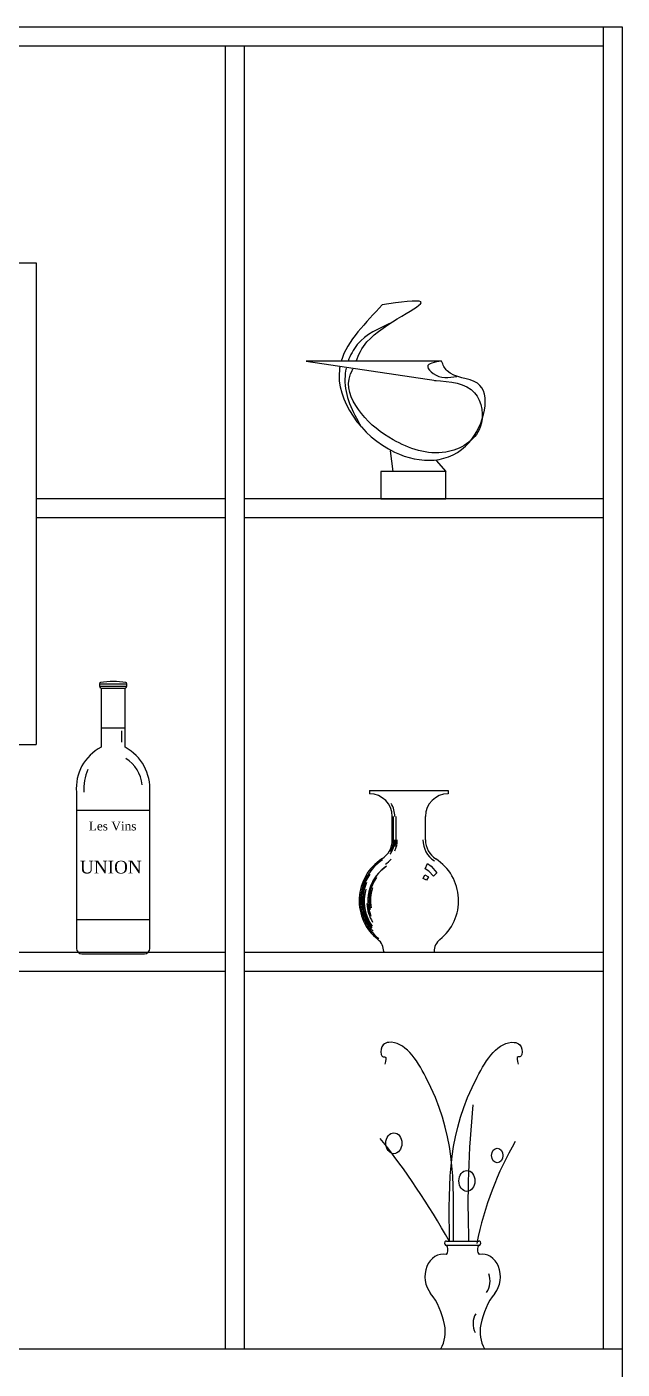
# Model space of a CAD drawing. Header units: millimetres. Extents: x 204800 to 233555, y -2285 to 8522.
# Drawn here: x 229833 to 230463, y 530 to 1952 of the extents above; entities that cross this region are included whole.
import ezdxf

# ---------------------------------------------------------------- set-up
doc = ezdxf.new("R2010")
doc.units = ezdxf.units.MM
for name, color, linetype in [('010', 171, 'Continuous'), ('3', 3, 'Continuous'), ('B-J2', 171, 'Continuous'), ('DIM【标注】', 66, 'Continuous'), ('F', 2, 'Continuous'), ('FUR', 2, 'Continuous'), ('JS', 3, 'Continuous'), ('LAYER4', 6, 'Continuous'), ('中线', 90, 'Continuous'), ('家具内线', 8, 'Continuous')]:
    doc.layers.add(name, color=color, linetype=linetype)
doc.styles.add('STYLE4', font='dutcheb.ttf')

# ---------------------------------------------------------------- blocks, each defined once
blk = doc.blocks.new('A$C590A5E22')
at = {"color": 8, "extrusion": (0, 0, -1)}
for centre, major_axis, start_param, end_param in [((-841.5, 224.2), (0, 1203), 1.441837, 1.618359), ((-266, 47.4), (0, 452.2), 0.918607, 1.310568), ((861.1, -540.9), (0, 1203), -0.941966, -0.765445), ((68.8, 105.5), (0, 25), 3.917466, 5.176577), ((56.7, 39.2), (0, 25), 0.908228, 2.167338)]:
    blk.add_ellipse(centre, major_axis=major_axis, ratio=0.769231, start_param=start_param, end_param=end_param, dxfattribs=at)
at = {"color": 8}
for points in [[(112.5, 167.3), (113.6, 266.3), (115.2, 357), (34.2, 482), (1.5, 473.6), (-1.8, 460.1), (2.6, 452.6), (8.9, 454.7), (7.4, 447.6), (6.2, 442.2)], [(106.4, 167.3), (105.3, 266.3), (103.8, 357), (184.7, 482), (217.4, 473.6), (220.7, 460.1), (216.3, 452.6), (210, 454.7), (211.6, 447.6), (212.7, 442.2)]]:
    blk.add_open_spline(points, degree=3, knots=[0, 0, 0, 0, 330.879653, 435.117446, 448.307217, 465.484972, 471.38042, 475.551957, 488.049611, 488.049611, 488.049611, 488.049611], dxfattribs=at)
at = {"layer": 'F', "color": 6}
for p, q in [((117.2, 167), (66.9, 167)), ((117.2, 161.1), (66.9, 161.1))]:
    blk.add_line(p, q, dxfattribs=at)
at = {"layer": 'F', "color": 6, "extrusion": (0, 0, -1)}
for centre, major_axis, ratio, start_param, end_param in [((66.2, 164.1), (0, 3.1), 0.769231, 2.838424, 6.586354), ((117.9, 164.1), (0, 3.1), 0.769231, -0.303169, 3.444761), ((63.3, 110.7), (-4, 36.2), 0.815923, 4.052124, 6.533485), ((61.4, 153.9), (0, 10.1), 0.769231, 0.785289, 2.385275), ((122.7, 153.9), (0, 10.1), 0.769231, 3.89791, 5.497896), ((120.9, 110.7), (4, 36.2), 0.815923, -0.250299, 2.231061), ((-12.6, 12.4), (0, 102.6), 0.769231, 0.771557, 1.322894), ((196.8, 12.4), (0, 102.6), 0.769231, -1.322894, -0.771557)]:
    blk.add_ellipse(centre, major_axis=major_axis, ratio=ratio, start_param=start_param, end_param=end_param, dxfattribs=at)
at = {"layer": 'FUR', "color": 3, "extrusion": (0, 0, -1)}
for centre, major_axis in [((198.9, 319.2), (0, 16.2)), ((38.4, 300.2), (0, 11.4)), ((85.5, 260.7), (0, 16.2))]:
    blk.add_ellipse(centre, major_axis=major_axis, ratio=0.769231, dxfattribs=at)
at = {"layer": 'FUR', "color": 6, "extrusion": (0, 0, -1)}
for centre, major_axis, start_param, end_param in [((24.5, 27.4), (-4.6, 46.7), 1.437163, 2.278855), ((159.7, 27.4), (4.6, 46.7), 4.00433, 4.846022)]:
    blk.add_ellipse(centre, major_axis=major_axis, ratio=0.864497, start_param=start_param, end_param=end_param, dxfattribs=at)
at = {"layer": 'LAYER4', "color": 6}
blk.add_line((126, 0), (58.2, 0), dxfattribs=at)
blk = doc.blocks.new('A$C115D039A')
at = {"layer": '010', "xscale": 0.9, "yscale": 0.9, "zscale": 0.9}
blk.add_blockref('A$C590A5E22', (0, 0), dxfattribs=at)
blk = doc.blocks.new('A$C74B16058')
at = {"layer": '010'}
blk.add_blockref('A$C115D039A', (0, 0), dxfattribs=at)
blk = doc.blocks.new('A$C49EE6B8A')
at = {"layer": '010', "xscale": 1.215, "yscale": 1.215, "zscale": 1.215}
blk.add_blockref('A$C74B16058', (0, 0), dxfattribs=at)
blk = doc.blocks.new('A$C220E6AC8')
at = {"layer": '010', "xscale": 0.9, "yscale": 0.9, "zscale": 0.9}
blk.add_blockref('A$C49EE6B8A', (-6.1, 0), dxfattribs=at)
blk = doc.blocks.new('A$C005B069F')
at = {"layer": '010', "xscale": -0.7, "yscale": 0.7, "zscale": 0.7}
blk.add_blockref('A$C220E6AC8', (147.2, 0), dxfattribs=at)
blk = doc.blocks.new('A$C43885F42')
at = {"layer": '010', "xscale": 1.5, "yscale": 1.5, "zscale": 1.5}
blk.add_blockref('A$C005B069F', (0, 0), dxfattribs=at)
blk = doc.blocks.new('SHIWU02')
at = {"color": 5}
for p, q in [((-51.9, 214), (51.9, 214)), ((-51.9, 214), (-51.9, 209.7)), ((51.9, 214), (51.9, 209.7)), ((-51.9, 209.7), (-51.9, 209.7)), ((51.9, 209.7), (51.9, 209.7)), ((-21.9, 148.8), (-21.9, 179.7)), ((21.9, 148.8), (21.9, 179.7)), ((-33.3, 1.1), (-33.3, 0)), ((-33.3, 0), (33.3, 0)), ((33.3, 1.1), (33.3, 0))]:
    blk.add_line(p, q, dxfattribs=at)
at = {"color": 8}
for p, q in [((-20.3, 148.8), (-20.3, 179.7)), ((-17, 148.8), (-17, 179.7)), ((21.6, 110.6), (24.8, 117.3)), ((26.5, 107.2), (21.6, 110.6)), ((24.6, 117.3), (29.3, 113.9)), ((32.8, 100.7), (26.5, 107.2)), ((29.3, 113.9), (37.1, 105.3)), ((19.1, 97.4), (21, 102.3)), ((23.2, 95.2), (19.1, 97.4)), ((21, 102.3), (26.1, 100)), ((26.1, 100), (23.2, 95.2)), ((37.1, 105.3), (32.8, 100.7))]:
    blk.add_line(p, q, dxfattribs=at)
at = {"color": 5}
for centre, radius, start, end in [((-51.9, 179.7), 30, 0, 90), ((51.9, 179.7), 30, 90, 180), ((-51.9, 148.8), 30, 302.8339, 0), ((51.9, 148.8), 30, 180, 237.1661), ((0, 68.3), 65.8, 122.8339, 231.5867), ((0, 68.3), 65.8, 308.4133, 57.1661), ((-53.3, 1.1), 20, 0, 51.5867), ((53.3, 1.1), 20, 128.4133, 180)]:
    blk.add_arc(centre, radius, start, end, dxfattribs=at)
at = {"color": 8}
for centre, radius, start, end in [((-51.9, 179.7), 33.3, 0, 31.3415), ((-51.9, 148.8), 33.3, 324.891, 0), ((-51.9, 148.8), 31.7, 330.9238, 0), ((-51.9, 148.8), 36.6, 336.1706, 0), ((-51.9, 148.8), 35, 345.0695, 0), ((51.9, 148.8), 33.3, 180, 237.1661), ((0, 68.3), 64.1, 122.8339, 231.5867), ((0, 68.3), 54.2, 122.8339, 202.1311), ((0, 68.3), 54.2, 122.8339, 187.3674), ((-51.9, 148.8), 38.3, 302.8339, 317.7027), ((0, 68.3), 62.4, 145.8141, 220.5812), ((0, 68.3), 60.8, 156.9603, 216.3244), ((0, 68.3), 52.5, 144.537, 192.9749), ((0, 68.3), 59.1, 165.1776, 214.921), ((0, 68.3), 50.9, 160.7548, 190.6223), ((0, 68.3), 55.8, 184.0982, 210.5688), ((0, 68.3), 54.2, 189.3712, 200.5933)]:
    blk.add_arc(centre, radius, start, end, dxfattribs=at)
blk = doc.blocks.new('A$C15757455')
at = {"layer": 'JS', "color": 1, "xscale": 0.8, "yscale": 0.8, "zscale": 0.8}
blk.add_blockref('SHIWU02', (52.5, 0, 131.7), dxfattribs=at)
blk = doc.blocks.new('A$C0ADC794C')
at = {"layer": '010'}
blk.add_blockref('A$C15757455', (0, 0), dxfattribs=at)
blk = doc.blocks.new('A$C424721E8')
at = {"layer": 'B-J2'}
blk.add_blockref('A$C0ADC794C', (0, 0), dxfattribs=at)
blk = doc.blocks.new('A$C7CD07596')
at = {"layer": '010'}
blk.add_blockref('A$C424721E8', (0, 0, -131.7), dxfattribs=at)
blk = doc.blocks.new('A$C520C040F')
at = {"layer": '010'}
blk.add_blockref('A$C7CD07596', (0, 0), dxfattribs=at)
blk = doc.blocks.new('A$C055161BA')
at = {"layer": '010', "extrusion": (0, 0, -1), "zscale": -1}
blk.add_blockref('A$C520C040F', (-105.1, 0), dxfattribs=at)
blk = doc.blocks.new('雕-01')
at = {"layer": '3'}
for p, q in [((-39, 190), (147.4, 190)), ((-39, 190), (147.4, 190)), ((147.4, 190), (-31.4, 163.4)), ((27.6, 38), (31.4, 66.5)), ((-31.4, 53.2), (-44.7, 38)), ((-44.7, 38), (27.6, 38)), ((-44.7, 38), (44.7, 38)), ((-44.7, 0), (-44.7, 38)), ((44.7, 38), (44.7, 0)), ((44.7, 0), (-44.7, 0))]:
    blk.add_line(p, q, dxfattribs=at)
for points, knots in [([(78.8, 190), (75.1, 199.1), (59.6, 235), (-49.8, 280.5), (18, 271.3), (42.8, 267.9)], [136.132183, 136.132183, 136.132183, 136.132183, 147.226606, 180.988529, 200.496136, 200.496136, 200.496136, 200.496136]), ([(29.5, 243.2), (47.3, 235.2), (73.2, 223.5), (86.8, 198.4), (89.7, 190)], [0, 0, 0, 0, 20.62058, 30.054702, 30.054702, 30.054702, 30.054702]), ([(101.3, 181.8), (101.5, 180.7), (107.7, 138), (45.7, 48.5), (-84, 47.4), (-115, 169.4), (-49.5, 165.9), (-41.1, 185.1), (-39, 190)], [38.626641, 38.626641, 38.626641, 38.626641, 39.881801, 89.959295, 127.798824, 157.940855, 174.456676, 180.055182, 180.055182, 180.055182, 180.055182]), ([(-29.5, 163.4), (-51.1, 161.9), (-90.6, 159), (-102.1, 89.6), (-38.9, 53), (25, 76.5), (71.9, 112.1), (94.7, 154.3), (85.3, 174.7), (83.3, 179.3)], [0, 0, 0, 0, 21.09917, 38.676394, 60.076876, 87.213349, 107.936622, 126.385163, 131.817526, 131.817526, 131.817526, 131.817526]), ([(92.4, 180.5), (93.5, 175.5), (96.9, 146.6), (83.8, 120.6), (71.6, 99.4)], [33.559119, 33.559119, 33.559119, 33.559119, 39.068987, 64.646446, 64.646446, 64.646446, 64.646446])]:
    blk.add_open_spline(points, degree=3, knots=knots, dxfattribs=at)
blk.add_open_spline([(42.8, 267.9), (64.9, 243.2), (90.9, 218.4), (99.4, 190)], degree=3, dxfattribs=at)
blk.add_spline([(-39, 190), (-20, 182.4), (-27.6, 172.9), (-59.9, 169.1)], degree=3, dxfattribs=at)
blk = doc.blocks.new('A$C0D034F35')
at = {"layer": '3', "xscale": 0.6399999999994179, "yscale": 0.6399999999994179, "zscale": 0.6399999999994179}
blk.add_blockref('雕-01', (63.4, 0), dxfattribs=at)
blk = doc.blocks.new('A$C0EBD7CF3')
at = {"layer": '010'}
blk.add_blockref('A$C0D034F35', (0, 0), dxfattribs=at)
blk = doc.blocks.new('A$C42AB3243')
at = {"layer": '010'}
blk.add_blockref('A$C0EBD7CF3', (0, 0), dxfattribs=at)
blk = doc.blocks.new('A$C22E55ABA')
blk.add_blockref('A$C42AB3243', (0, 0))
blk = doc.blocks.new('A$C60FA4087')
at = {"layer": '010', "xscale": 1.2, "yscale": 1.2, "zscale": 1.2}
blk.add_blockref('A$C22E55ABA', (0.2, 0), dxfattribs=at)
blk = doc.blocks.new('A$C34662371')
at = {"layer": '010'}
blk.add_blockref('A$C60FA4087', (-0.2, 0), dxfattribs=at)
blk = doc.blocks.new('MK-ZS-0241')
at = {"layer": '中线', "color": 251}
for p, q in [((80539.6, 5580.9), (80539.6, 5578.1)), ((80541.2, 5576), (80541.2, 5513.5)), ((80566.9, 5513.5), (80566.9, 5576)), ((80568.6, 5578.1), (80568.6, 5580.9)), ((80515.2, 5466), (80515.2, 5300.6)), ((80593, 5300.6), (80593, 5466)), ((80521, 5294.7), (80587.1, 5294.7))]:
    blk.add_line(p, q, dxfattribs=at)
for centre, radius, start, end in [((80542.3, 5579.7), 2.98, 124.5256, 154.5104), ((80543.8, 5579.8), 4.56, 202.1218, 235.7021), ((80554.1, 5493.3), 89.8, 81.353, 98.647), ((80564.4, 5579.8), 4.56, 304.2979, 337.8782), ((80565.9, 5579.7), 2.98, 25.4896, 55.4744), ((80563.6, 5470.4), 48.6, 117.3857, 185.1473), ((80542, 5469), 51, 356.6841, 60.7828), ((80521, 5300.6), 5.83, 180, 270), ((80587.1, 5300.6), 5.83, 270, 0)]:
    blk.add_arc(centre, radius, start, end, dxfattribs=at)
at = {"layer": '家具内线', "color": 251}
for p, q in [((80539.6, 5580.9), (80568.6, 5580.9)), ((80539.6, 5578.1), (80568.6, 5578.1)), ((80541.2, 5576), (80566.9, 5576)), ((80541.2, 5534.1), (80566.9, 5534.1)), ((80563, 5530.8), (80563, 5518.8)), ((80515.2, 5446.8), (80593, 5446.8)), ((80515.2, 5331.3), (80593, 5331.3))]:
    blk.add_line(p, q, dxfattribs=at)
for centre, radius, start, end in [((80547, 5469.8), 38, 6.1873, 57.3658), ((80571.5, 5469.9), 48.6, 155.3748, 184.6681)]:
    blk.add_arc(centre, radius, start, end, dxfattribs=at)
at = {"layer": '家具内线', "color": 251, "style": 'STYLE4'}
for s, height, p in [('Les Vins ', 9.33, (80528.2, 5425.5)), ('UNION', 13.44, (80518.9, 5379.9))]:
    blk.add_text(s, height=height, dxfattribs=at).set_placement(p)

msp = doc.modelspace()

# ---------------------------------------------------------------- linework, layer by layer
at = {"layer": 'DIM【标注】', "color": 4, "ltscale": 6}
for p, q in [((228863, 1951.6), (230463, 1951.6)), ((230443, 1951.6), (230443, 551.6)), ((230463, 1951.6), (230463, -448.4)), ((228883, 1931.6), (230443, 1931.6)), ((230043, 1931.6), (230043, 551.6)), ((230063, 1931.6), (230063, 551.6)), ((229483, 1701.6), (229843, 1701.6)), ((229843, 1701.6), (229843, 1191.6)), ((230043, 1451.6), (229843, 1451.6)), ((230443, 1451.6), (230063, 1451.6)), ((230043, 1431.6), (229843, 1431.6)), ((230443, 1431.6), (230063, 1431.6)), ((229483, 1191.6), (229843, 1191.6)), ((229283, 971.6), (230043, 971.6)), ((230063, 971.6), (230443, 971.6)), ((229283, 951.6), (230043, 951.6)), ((230063, 951.6), (230443, 951.6)), ((228863, 551.6), (230463, 551.6))]:
    msp.add_line(p, q, dxfattribs=at)

# ---------------------------------------------------------------- block references
at = {"layer": 'DIM【标注】', "color": 4, "ltscale": 6, "extrusion": (0, 0, -1), "zscale": -1}
msp.add_blockref('A$C34662371', (-230318, 1451.6), dxfattribs=at)
at = {"layer": 'DIM【标注】', "color": 4, "ltscale": 6}
msp.add_blockref('MK-ZS-0241', (149370.3, -4324.9), dxfattribs=at)
at = {"layer": 'DIM【标注】', "color": 4, "ltscale": 6, "xscale": -1}
msp.add_blockref('A$C055161BA', (230289.9, 971.6), dxfattribs=at)
at = {"layer": 'DIM【标注】', "color": 4, "ltscale": 6, "extrusion": (0, 0, -1), "xscale": -0.6600000001490116, "yscale": 0.6600000001490116, "zscale": -0.66}
msp.add_blockref('A$C43885F42', (-230207.1, 551.6), dxfattribs=at)

doc.saveas('drawing.dxf')
